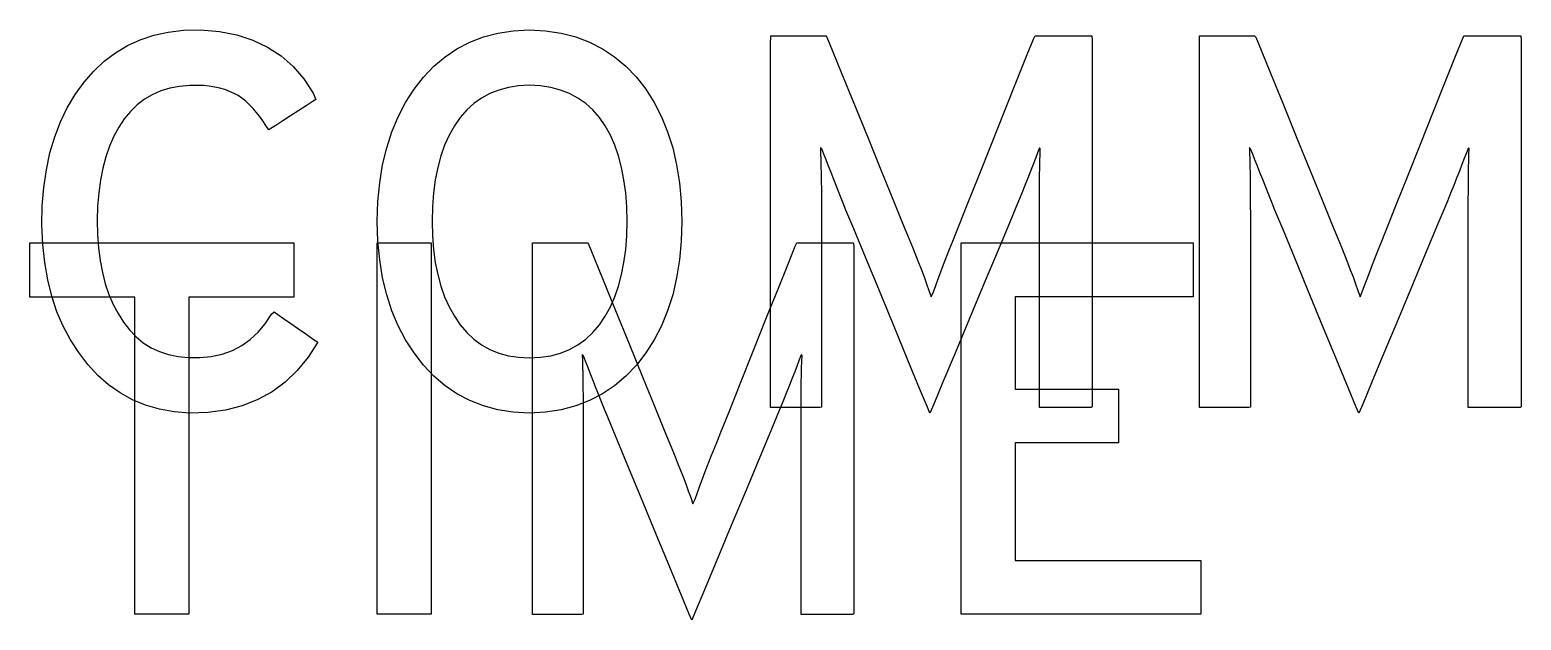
# Model space of a CAD drawing. Extents: x 1 to 47.7, y 0.2 to 35.
# Drawn here: x 11.9817 to 12.3719, y 12.5679 to 12.7224 of the extents above; entities that cross this region are included whole.
import ezdxf

# ---------------------------------------------------------------- set-up
doc = ezdxf.new("R2010")
doc.units = 0
doc.header["$MEASUREMENT"] = 0
for name, color, linetype in [('4_1__4U__UP_TO_ONE_IO_BOAR', 7, 'CONTINUOUS'), ('4_2__4U__FRONT_PANEL_W_24_', 7, 'CONTINUOUS'), ('5_1___24__TARGET_LEDS___12', 7, 'CONTINUOUS')]:
    doc.layers.add(name, color=color, linetype=linetype)

msp = doc.modelspace()

# ---------------------------------------------------------------- linework, layer by layer
at = {"layer": '4_1__4U__UP_TO_ONE_IO_BOAR'}
for points in [[(12.05703, 12.64063), (12.05449, 12.63669), (12.05164, 12.63322), (12.04849, 12.63021), (12.04505, 12.62768), (12.0413, 12.62561), (12.03724, 12.62402), (12.03289, 12.62289), (12.02824, 12.62223), (12.02351, 12.62208), (12.01944, 12.62243), (12.01559, 12.62313), (12.01194, 12.62419), (12.0085, 12.6256), (12.00527, 12.62737), (12.00226, 12.62948), (11.99945, 12.63196), (11.99685, 12.63478), (11.99444, 12.63791), (11.99226, 12.64124), (11.99036, 12.64481), (11.98873, 12.64862), (11.98739, 12.65267), (11.98633, 12.65695), (11.98554, 12.66146), (11.98504, 12.66622), (11.98481, 12.67121), (11.98492, 12.67628), (11.98531, 12.68114), (11.98598, 12.68576), (11.98693, 12.69016), (11.98816, 12.69432), (11.98967, 12.69825), (11.99146, 12.70195), (11.99353, 12.70542), (11.99587, 12.70866), (11.99839, 12.71158), (12.00111, 12.71415), (12.00404, 12.71637), (12.00718, 12.71825), (12.01054, 12.71977), (12.0141, 12.72094), (12.01787, 12.72176), (12.02186, 12.72223), (12.02635, 12.72231), (12.03126, 12.72189), (12.03582, 12.721), (12.04003, 12.71965), (12.04388, 12.71782), (12.04738, 12.71552), (12.05053, 12.71276), (12.05332, 12.70952), (12.05576, 12.70582), (12.05647, 12.7041), (12.05554, 12.7035), (12.05398, 12.70249), (12.05202, 12.70123), (12.04989, 12.69986), (12.04782, 12.69852), (12.04602, 12.69736), (12.04473, 12.69653), (12.04416, 12.69616), (12.04345, 12.69731), (12.04262, 12.69857), (12.04176, 12.69975), (12.04089, 12.70085), (12.03999, 12.70187), (12.03908, 12.70281), (12.03814, 12.70367), (12.03717, 12.70445), (12.03618, 12.70514), (12.03509, 12.70573), (12.03393, 12.70625), (12.0327, 12.7067), (12.03141, 12.70707), (12.03005, 12.70737), (12.02862, 12.7076), (12.02714, 12.70775), (12.02558, 12.70783), (12.0235, 12.70781), (12.02081, 12.70756), (12.01827, 12.70708), (12.0159, 12.70635), (12.01368, 12.70538), (12.01162, 12.70417), (12.00971, 12.70272), (12.00796, 12.70103), (12.00637, 12.6991), (12.00491, 12.6969), (12.00361, 12.69451), (12.00247, 12.69192), (12.00151, 12.68915), (12.00073, 12.68619), (12.00011, 12.68305), (11.99967, 12.67972), (11.9994, 12.6762), (11.9993, 12.67249), (11.99938, 12.6688), (11.99962, 12.6653), (12.00004, 12.66198), (12.00064, 12.65884), (12.0014, 12.65589), (12.00234, 12.65312), (12.00345, 12.65053), (12.00473, 12.64813), (12.00617, 12.6459), (12.00774, 12.64384), (12.00947, 12.64203), (12.01135, 12.64048), (12.01339, 12.63919), (12.01559, 12.63816), (12.01795, 12.63738), (12.02046, 12.63686), (12.02313, 12.63659), (12.02611, 12.63659), (12.02915, 12.6369), (12.032, 12.63753), (12.03465, 12.63847), (12.0371, 12.63974), (12.03935, 12.64132), (12.04141, 12.64323), (12.04326, 12.64545), (12.04492, 12.64799), (12.04556, 12.64856), (12.04653, 12.64789), (12.04805, 12.64684), (12.04992, 12.64555), (12.05192, 12.64417), (12.05384, 12.64284), (12.05547, 12.64171), (12.05661, 12.64093)], [(12.1523, 12.67223), (12.15213, 12.66706), (12.15166, 12.66214), (12.15091, 12.65747), (12.14988, 12.65304), (12.14855, 12.64887), (12.14694, 12.64494), (12.14504, 12.64127), (12.14286, 12.63784), (12.14037, 12.63464), (12.13763, 12.63176), (12.13468, 12.62925), (12.1315, 12.62712), (12.12811, 12.62536), (12.1245, 12.62397), (12.12067, 12.62296), (12.11663, 12.62232), (12.11236, 12.62205), (12.10813, 12.62232), (12.10412, 12.62296), (12.10033, 12.62397), (12.09677, 12.62536), (12.09342, 12.62712), (12.0903, 12.62925), (12.08739, 12.63176), (12.08471, 12.63464), (12.08223, 12.63784), (12.07999, 12.64127), (12.07804, 12.64494), (12.07639, 12.64887), (12.07504, 12.65304), (12.07397, 12.65747), (12.07321, 12.66214), (12.07273, 12.66706), (12.07255, 12.67223), (12.07273, 12.67741), (12.07321, 12.68234), (12.07397, 12.68703), (12.07504, 12.69147), (12.07639, 12.69567), (12.07804, 12.69963), (12.07999, 12.70334), (12.08223, 12.70681), (12.08471, 12.71001), (12.08739, 12.71284), (12.0903, 12.71531), (12.09342, 12.71741), (12.09677, 12.71914), (12.10033, 12.72049), (12.10412, 12.72148), (12.10813, 12.7221), (12.11236, 12.72235), (12.11663, 12.7221), (12.12067, 12.72148), (12.1245, 12.72049), (12.12811, 12.71914), (12.1315, 12.71741), (12.13468, 12.71531), (12.13763, 12.71284), (12.14037, 12.71001), (12.14286, 12.70681), (12.14504, 12.70334), (12.14694, 12.69963), (12.14855, 12.69567), (12.14988, 12.69147), (12.15091, 12.68703), (12.15166, 12.68234), (12.15213, 12.67741)], [(12.24582, 12.62357), (12.24582, 12.62542), (12.24582, 12.63036), (12.24582, 12.63748), (12.24582, 12.64587), (12.24582, 12.65462), (12.24582, 12.6628), (12.24582, 12.66952), (12.24582, 12.67385), (12.24582, 12.67554), (12.24583, 12.67791), (12.24584, 12.68017), (12.24586, 12.68231), (12.24588, 12.68433), (12.24591, 12.68624), (12.24595, 12.68804), (12.246, 12.68971), (12.24606, 12.69127), (12.24587, 12.69152), (12.24535, 12.69015), (12.24478, 12.68867), (12.24416, 12.68708), (12.24349, 12.68538), (12.24277, 12.68357), (12.24201, 12.68166), (12.2412, 12.67963), (12.24034, 12.6775), (12.23967, 12.67587), (12.23788, 12.6716), (12.235, 12.66468), (12.23141, 12.6561), (12.22753, 12.64681), (12.22376, 12.6378), (12.22051, 12.63002), (12.21818, 12.62446), (12.21719, 12.62208), (12.21653, 12.62362), (12.21449, 12.62856), (12.21144, 12.63593), (12.2078, 12.64475), (12.20395, 12.65406), (12.2003, 12.66289), (12.19726, 12.67025), (12.19522, 12.67519), (12.19447, 12.67701), (12.19361, 12.67917), (12.1928, 12.68122), (12.19203, 12.68316), (12.19131, 12.68499), (12.19063, 12.68671), (12.18999, 12.68832), (12.1894, 12.68983), (12.18886, 12.69122), (12.18854, 12.6916), (12.18859, 12.69007), (12.18864, 12.68842), (12.18868, 12.68665), (12.18872, 12.68477), (12.18875, 12.68277), (12.18877, 12.68065), (12.18878, 12.67842), (12.18879, 12.67608), (12.18879, 12.6744), (12.18879, 12.67072), (12.18879, 12.66446), (12.18879, 12.65652), (12.18879, 12.64782), (12.18879, 12.63927), (12.18879, 12.63179), (12.18879, 12.62628), (12.18879, 12.62367), (12.18849, 12.62357), (12.18737, 12.62357), (12.18564, 12.62357), (12.18352, 12.62357), (12.18126, 12.62357), (12.17909, 12.62357), (12.17725, 12.62357), (12.17597, 12.62357), (12.1755, 12.62357), (12.1755, 12.62707), (12.1755, 12.63641), (12.1755, 12.64988), (12.1755, 12.66574), (12.1755, 12.68227), (12.1755, 12.69774), (12.1755, 12.71044), (12.1755, 12.71864), (12.17552, 12.72079), (12.17627, 12.72079), (12.17783, 12.72079), (12.17995, 12.72079), (12.18237, 12.72079), (12.18484, 12.72079), (12.18709, 12.72079), (12.18887, 12.72079), (12.18991, 12.72079), (12.19023, 12.72041), (12.1916, 12.71705), (12.19407, 12.71098), (12.19726, 12.70313), (12.20081, 12.69441), (12.20434, 12.68574), (12.20747, 12.67804), (12.20983, 12.67223), (12.21105, 12.66922), (12.21174, 12.66758), (12.21261, 12.66548), (12.21343, 12.66345), (12.21421, 12.66147), (12.21496, 12.65956), (12.21566, 12.6577), (12.21632, 12.65591), (12.21694, 12.65417), (12.21752, 12.6525), (12.21809, 12.65377), (12.2187, 12.65547), (12.21934, 12.65724), (12.22003, 12.65907), (12.22075, 12.66097), (12.22151, 12.66294), (12.22232, 12.66498), (12.22316, 12.66708), (12.22395, 12.66903), (12.22485, 12.67129), (12.22696, 12.67655), (12.22989, 12.68391), (12.2333, 12.69244), (12.23681, 12.70123), (12.24005, 12.70936), (12.24266, 12.7159), (12.24428, 12.71994), (12.24468, 12.72079), (12.24555, 12.72079), (12.24724, 12.72079), (12.24948, 12.72079), (12.25199, 12.72079), (12.25453, 12.72079), (12.25681, 12.72079), (12.25857, 12.72079), (12.25955, 12.72079), (12.25966, 12.71967), (12.25966, 12.71271), (12.25966, 12.70087), (12.25966, 12.68586), (12.25966, 12.66941), (12.25966, 12.65325), (12.25966, 12.63911), (12.25966, 12.6287), (12.25966, 12.62375), (12.25935, 12.62357), (12.25818, 12.62357), (12.25638, 12.62357), (12.25418, 12.62357), (12.25182, 12.62357), (12.24957, 12.62357), (12.24765, 12.62357), (12.24632, 12.62357)], [(12.35806, 12.62357), (12.35806, 12.62542), (12.35806, 12.63036), (12.35806, 12.63748), (12.35806, 12.64587), (12.35806, 12.65462), (12.35806, 12.6628), (12.35806, 12.66952), (12.35806, 12.67385), (12.35806, 12.67554), (12.35806, 12.67791), (12.35808, 12.68017), (12.35809, 12.68231), (12.35812, 12.68433), (12.35815, 12.68624), (12.35819, 12.68804), (12.35824, 12.68971), (12.3583, 12.69127), (12.35811, 12.69152), (12.35759, 12.69015), (12.35701, 12.68867), (12.35639, 12.68708), (12.35573, 12.68538), (12.35501, 12.68357), (12.35425, 12.68166), (12.35344, 12.67963), (12.35258, 12.6775), (12.35191, 12.67587), (12.35012, 12.6716), (12.34723, 12.66468), (12.34364, 12.6561), (12.33976, 12.64681), (12.336, 12.6378), (12.33275, 12.63002), (12.33042, 12.62446), (12.32942, 12.62208), (12.32876, 12.62362), (12.32672, 12.62856), (12.32368, 12.63593), (12.32003, 12.64475), (12.31618, 12.65406), (12.31254, 12.66289), (12.30949, 12.67025), (12.30745, 12.67519), (12.30671, 12.67701), (12.30585, 12.67917), (12.30504, 12.68122), (12.30427, 12.68316), (12.30354, 12.68499), (12.30287, 12.68671), (12.30223, 12.68832), (12.30164, 12.68983), (12.30109, 12.69122), (12.30077, 12.6916), (12.30083, 12.69007), (12.30088, 12.68842), (12.30092, 12.68665), (12.30095, 12.68477), (12.30098, 12.68277), (12.301, 12.68065), (12.30102, 12.67842), (12.30102, 12.67608), (12.30103, 12.6744), (12.30103, 12.67072), (12.30103, 12.66446), (12.30103, 12.65652), (12.30103, 12.64782), (12.30103, 12.63927), (12.30103, 12.63179), (12.30103, 12.62628), (12.30103, 12.62367), (12.30073, 12.62357), (12.29961, 12.62357), (12.29787, 12.62357), (12.29576, 12.62357), (12.2935, 12.62357), (12.29133, 12.62357), (12.28949, 12.62357), (12.28821, 12.62357), (12.28773, 12.62357), (12.28773, 12.62707), (12.28773, 12.63641), (12.28773, 12.64988), (12.28773, 12.66574), (12.28773, 12.68227), (12.28773, 12.69774), (12.28773, 12.71044), (12.28773, 12.71864), (12.28776, 12.72079), (12.2885, 12.72079), (12.29006, 12.72079), (12.29219, 12.72079), (12.29461, 12.72079), (12.29708, 12.72079), (12.29933, 12.72079), (12.3011, 12.72079), (12.30215, 12.72079), (12.30247, 12.72041), (12.30384, 12.71705), (12.3063, 12.71098), (12.3095, 12.70313), (12.31305, 12.69441), (12.31657, 12.68574), (12.3197, 12.67804), (12.32207, 12.67223), (12.32329, 12.66922), (12.32398, 12.66758), (12.32484, 12.66548), (12.32567, 12.66345), (12.32645, 12.66147), (12.32719, 12.65956), (12.32789, 12.6577), (12.32855, 12.65591), (12.32917, 12.65417), (12.32975, 12.6525), (12.33032, 12.65377), (12.33093, 12.65547), (12.33157, 12.65724), (12.33226, 12.65907), (12.33299, 12.66097), (12.33375, 12.66294), (12.33455, 12.66498), (12.3354, 12.66708), (12.33619, 12.66903), (12.33709, 12.67129), (12.33919, 12.67655), (12.34213, 12.68391), (12.34554, 12.69244), (12.34905, 12.70123), (12.35229, 12.70936), (12.3549, 12.7159), (12.35651, 12.71994), (12.35692, 12.72079), (12.35779, 12.72079), (12.35948, 12.72079), (12.36171, 12.72079), (12.36423, 12.72079), (12.36676, 12.72079), (12.36904, 12.72079), (12.37081, 12.72079), (12.37178, 12.72079), (12.37189, 12.71967), (12.37189, 12.71271), (12.37189, 12.70087), (12.37189, 12.68586), (12.37189, 12.66941), (12.37189, 12.65325), (12.37189, 12.63911), (12.37189, 12.6287), (12.37189, 12.62375), (12.37159, 12.62357), (12.37042, 12.62357), (12.36861, 12.62357), (12.36641, 12.62357), (12.36406, 12.62357), (12.3618, 12.62357), (12.35989, 12.62357), (12.35856, 12.62357)], [(12.13793, 12.67223), (12.13784, 12.67605), (12.13757, 12.67968), (12.13712, 12.6831), (12.1365, 12.68633), (12.1357, 12.68935), (12.13472, 12.69219), (12.13356, 12.69482), (12.13222, 12.69725), (12.1307, 12.69946), (12.129, 12.7014), (12.12713, 12.70308), (12.12509, 12.70451), (12.12288, 12.70568), (12.12051, 12.7066), (12.11796, 12.70727), (12.11524, 12.70768), (12.11236, 12.70785), (12.10953, 12.70768), (12.10687, 12.70727), (12.10437, 12.7066), (12.10203, 12.70568), (12.09985, 12.70451), (12.09783, 12.70308), (12.09597, 12.7014), (12.09428, 12.69946), (12.09274, 12.69725), (12.09138, 12.69482), (12.0902, 12.69219), (12.0892, 12.68935), (12.08838, 12.68633), (12.08774, 12.6831), (12.08729, 12.67968), (12.08702, 12.67605), (12.08693, 12.67223), (12.08702, 12.66846), (12.08729, 12.66488), (12.08774, 12.6615), (12.08838, 12.65831), (12.0892, 12.65531), (12.0902, 12.6525), (12.09138, 12.64989), (12.09274, 12.64748), (12.09428, 12.64522), (12.09597, 12.64319), (12.09783, 12.64143), (12.09985, 12.63994), (12.10203, 12.63872), (12.10437, 12.63778), (12.10687, 12.6371), (12.10953, 12.63669), (12.11236, 12.63656), (12.11524, 12.63669), (12.11796, 12.6371), (12.12051, 12.63778), (12.12288, 12.63872), (12.12509, 12.63994), (12.12713, 12.64143), (12.129, 12.64319), (12.1307, 12.64522), (12.13222, 12.64748), (12.13356, 12.64989), (12.13472, 12.6525), (12.1357, 12.65531), (12.1365, 12.65831), (12.13712, 12.6615), (12.13757, 12.66488), (12.13784, 12.66846)]]:
    msp.add_lwpolyline(points, close=True, dxfattribs=at)
at = {"layer": '4_2__4U__FRONT_PANEL_W_24_'}
for points in [[(12.02322, 12.6524), (12.02322, 12.56945), (12.00912, 12.56945), (12.00912, 12.6524), (11.98166, 12.6524), (11.98166, 12.66663), (12.05071, 12.66663), (12.05071, 12.6524), (12.02322, 12.6524)], [(12.07252, 12.56945), (12.07252, 12.66663), (12.08663, 12.66663), (12.08663, 12.56945), (12.07252, 12.56945)], [(12.22538, 12.56945), (12.22538, 12.66663), (12.28605, 12.66663), (12.28605, 12.65253), (12.23949, 12.65253), (12.23949, 12.62838), (12.26653, 12.62838), (12.26653, 12.61428), (12.23949, 12.61428), (12.23949, 12.58355), (12.28809, 12.58355), (12.28809, 12.56945), (12.22538, 12.56945)]]:
    msp.add_lwpolyline(points, dxfattribs=at)
msp.add_lwpolyline([(12.18347, 12.56941), (12.18347, 12.57126), (12.18347, 12.5762), (12.18347, 12.58333), (12.18347, 12.59171), (12.18347, 12.60046), (12.18347, 12.60865), (12.18347, 12.61536), (12.18347, 12.6197), (12.18347, 12.62138), (12.18348, 12.62375), (12.18349, 12.62601), (12.18351, 12.62815), (12.18353, 12.63017), (12.18356, 12.63208), (12.1836, 12.63388), (12.18365, 12.63555), (12.18371, 12.63712), (12.18352, 12.63736), (12.183, 12.63599), (12.18243, 12.63451), (12.18181, 12.63292), (12.18114, 12.63122), (12.18042, 12.62942), (12.17966, 12.6275), (12.17885, 12.62548), (12.17799, 12.62334), (12.17732, 12.62171), (12.17553, 12.61744), (12.17264, 12.61052), (12.16906, 12.60194), (12.16518, 12.59266), (12.16141, 12.58364), (12.15816, 12.57586), (12.15583, 12.5703), (12.15484, 12.56792), (12.15418, 12.56946), (12.15214, 12.5744), (12.14909, 12.58177), (12.14544, 12.59059), (12.1416, 12.5999), (12.13795, 12.60873), (12.13491, 12.6161), (12.13286, 12.62104), (12.13212, 12.62285), (12.13126, 12.62501), (12.13045, 12.62706), (12.12968, 12.629), (12.12896, 12.63083), (12.12828, 12.63255), (12.12764, 12.63416), (12.12705, 12.63567), (12.12651, 12.63706), (12.12619, 12.63745), (12.12624, 12.63591), (12.12629, 12.63426), (12.12633, 12.63249), (12.12637, 12.63061), (12.12639, 12.62861), (12.12642, 12.62649), (12.12643, 12.62426), (12.12644, 12.62192), (12.12644, 12.62024), (12.12644, 12.61656), (12.12644, 12.6103), (12.12644, 12.60236), (12.12644, 12.59366), (12.12644, 12.58511), (12.12644, 12.57763), (12.12644, 12.57212), (12.12644, 12.56951), (12.12614, 12.56941), (12.12502, 12.56941), (12.12329, 12.56941), (12.12117, 12.56941), (12.11891, 12.56941), (12.11674, 12.56941), (12.1149, 12.56941), (12.11362, 12.56941), (12.11315, 12.56941), (12.11315, 12.57291), (12.11315, 12.58225), (12.11315, 12.59572), (12.11315, 12.61158), (12.11315, 12.62811), (12.11315, 12.64359), (12.11315, 12.65628), (12.11315, 12.66448), (12.11317, 12.66663), (12.11391, 12.66663), (12.11548, 12.66663), (12.1176, 12.66663), (12.12002, 12.66663), (12.12249, 12.66663), (12.12474, 12.66663), (12.12651, 12.66663), (12.12756, 12.66663), (12.12788, 12.66625), (12.12925, 12.66289), (12.13172, 12.65682), (12.13491, 12.64897), (12.13846, 12.64025), (12.14198, 12.63158), (12.14512, 12.62388), (12.14748, 12.61807), (12.1487, 12.61507), (12.14939, 12.61342), (12.15025, 12.61132), (12.15108, 12.60929), (12.15186, 12.60731), (12.1526, 12.6054), (12.1533, 12.60355), (12.15396, 12.60175), (12.15458, 12.60002), (12.15516, 12.59834), (12.15573, 12.59961), (12.15634, 12.60131), (12.15699, 12.60308), (12.15767, 12.60491), (12.1584, 12.60682), (12.15916, 12.60879), (12.15997, 12.61082), (12.16081, 12.61292), (12.1616, 12.61487), (12.1625, 12.61713), (12.16461, 12.62239), (12.16754, 12.62975), (12.17095, 12.63829), (12.17446, 12.64707), (12.1777, 12.6552), (12.18031, 12.66174), (12.18192, 12.66578), (12.18233, 12.66663), (12.1832, 12.66663), (12.18489, 12.66663), (12.18712, 12.66663), (12.18964, 12.66663), (12.19218, 12.66663), (12.19446, 12.66663), (12.19622, 12.66663), (12.19719, 12.66663), (12.19731, 12.66551), (12.19731, 12.65856), (12.19731, 12.64671), (12.19731, 12.6317), (12.19731, 12.61525), (12.19731, 12.5991), (12.19731, 12.58495), (12.19731, 12.57454), (12.19731, 12.56959), (12.197, 12.56941), (12.19583, 12.56941), (12.19403, 12.56941), (12.19182, 12.56941), (12.18947, 12.56941), (12.18722, 12.56941), (12.1853, 12.56941), (12.18397, 12.56941)], close=True, dxfattribs=at)
at = {"layer": '5_1___24__TARGET_LEDS___12'}
for points in [[(12.02322, 12.6524), (12.02322, 12.56945), (12.00912, 12.56945), (12.00912, 12.6524), (11.98166, 12.6524), (11.98166, 12.66663), (12.05071, 12.66663), (12.05071, 12.6524), (12.02322, 12.6524)], [(12.07252, 12.56945), (12.07252, 12.66663), (12.08663, 12.66663), (12.08663, 12.56945), (12.07252, 12.56945)], [(12.22538, 12.56945), (12.22538, 12.66663), (12.28605, 12.66663), (12.28605, 12.65253), (12.23949, 12.65253), (12.23949, 12.62838), (12.26653, 12.62838), (12.26653, 12.61428), (12.23949, 12.61428), (12.23949, 12.58355), (12.28809, 12.58355), (12.28809, 12.56945), (12.22538, 12.56945)]]:
    msp.add_lwpolyline(points, dxfattribs=at)
msp.add_lwpolyline([(12.18347, 12.56941), (12.18347, 12.57126), (12.18347, 12.5762), (12.18347, 12.58333), (12.18347, 12.59171), (12.18347, 12.60046), (12.18347, 12.60865), (12.18347, 12.61536), (12.18347, 12.6197), (12.18347, 12.62138), (12.18348, 12.62375), (12.18349, 12.62601), (12.18351, 12.62815), (12.18353, 12.63017), (12.18356, 12.63208), (12.1836, 12.63388), (12.18365, 12.63555), (12.18371, 12.63712), (12.18352, 12.63736), (12.183, 12.63599), (12.18243, 12.63451), (12.18181, 12.63292), (12.18114, 12.63122), (12.18042, 12.62942), (12.17966, 12.6275), (12.17885, 12.62548), (12.17799, 12.62334), (12.17732, 12.62171), (12.17553, 12.61744), (12.17264, 12.61052), (12.16906, 12.60194), (12.16518, 12.59266), (12.16141, 12.58364), (12.15816, 12.57586), (12.15583, 12.5703), (12.15484, 12.56792), (12.15418, 12.56946), (12.15214, 12.5744), (12.14909, 12.58177), (12.14544, 12.59059), (12.1416, 12.5999), (12.13795, 12.60873), (12.13491, 12.6161), (12.13286, 12.62104), (12.13212, 12.62285), (12.13126, 12.62501), (12.13045, 12.62706), (12.12968, 12.629), (12.12896, 12.63083), (12.12828, 12.63255), (12.12764, 12.63416), (12.12705, 12.63567), (12.12651, 12.63706), (12.12619, 12.63745), (12.12624, 12.63591), (12.12629, 12.63426), (12.12633, 12.63249), (12.12637, 12.63061), (12.12639, 12.62861), (12.12642, 12.62649), (12.12643, 12.62426), (12.12644, 12.62192), (12.12644, 12.62024), (12.12644, 12.61656), (12.12644, 12.6103), (12.12644, 12.60236), (12.12644, 12.59366), (12.12644, 12.58511), (12.12644, 12.57763), (12.12644, 12.57212), (12.12644, 12.56951), (12.12614, 12.56941), (12.12502, 12.56941), (12.12329, 12.56941), (12.12117, 12.56941), (12.11891, 12.56941), (12.11674, 12.56941), (12.1149, 12.56941), (12.11362, 12.56941), (12.11315, 12.56941), (12.11315, 12.57291), (12.11315, 12.58225), (12.11315, 12.59572), (12.11315, 12.61158), (12.11315, 12.62811), (12.11315, 12.64359), (12.11315, 12.65628), (12.11315, 12.66448), (12.11317, 12.66663), (12.11391, 12.66663), (12.11548, 12.66663), (12.1176, 12.66663), (12.12002, 12.66663), (12.12249, 12.66663), (12.12474, 12.66663), (12.12651, 12.66663), (12.12756, 12.66663), (12.12788, 12.66625), (12.12925, 12.66289), (12.13172, 12.65682), (12.13491, 12.64897), (12.13846, 12.64025), (12.14198, 12.63158), (12.14512, 12.62388), (12.14748, 12.61807), (12.1487, 12.61507), (12.14939, 12.61342), (12.15025, 12.61132), (12.15108, 12.60929), (12.15186, 12.60731), (12.1526, 12.6054), (12.1533, 12.60355), (12.15396, 12.60175), (12.15458, 12.60002), (12.15516, 12.59834), (12.15573, 12.59961), (12.15634, 12.60131), (12.15699, 12.60308), (12.15767, 12.60491), (12.1584, 12.60682), (12.15916, 12.60879), (12.15997, 12.61082), (12.16081, 12.61292), (12.1616, 12.61487), (12.1625, 12.61713), (12.16461, 12.62239), (12.16754, 12.62975), (12.17095, 12.63829), (12.17446, 12.64707), (12.1777, 12.6552), (12.18031, 12.66174), (12.18192, 12.66578), (12.18233, 12.66663), (12.1832, 12.66663), (12.18489, 12.66663), (12.18712, 12.66663), (12.18964, 12.66663), (12.19218, 12.66663), (12.19446, 12.66663), (12.19622, 12.66663), (12.19719, 12.66663), (12.19731, 12.66551), (12.19731, 12.65856), (12.19731, 12.64671), (12.19731, 12.6317), (12.19731, 12.61525), (12.19731, 12.5991), (12.19731, 12.58495), (12.19731, 12.57454), (12.19731, 12.56959), (12.197, 12.56941), (12.19583, 12.56941), (12.19403, 12.56941), (12.19182, 12.56941), (12.18947, 12.56941), (12.18722, 12.56941), (12.1853, 12.56941), (12.18397, 12.56941)], close=True, dxfattribs=at)

doc.saveas('drawing.dxf')
